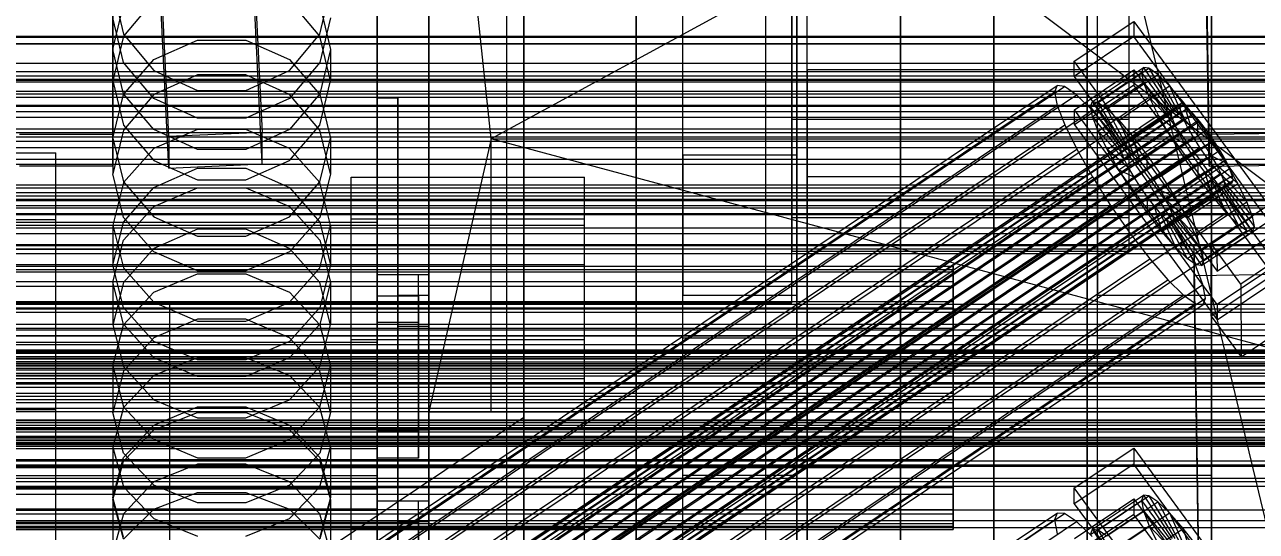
# Model space of a CAD drawing. Header units: millimetres. Extents: x -1970 to 59977, y -65068 to 6837.
# Drawn here: x 132 to 369.6, y -34494.1 to -34396.3 of the extents above; entities that cross this region are included whole.
import ezdxf

# ---------------------------------------------------------------- set-up
doc = ezdxf.new("R2010")
doc.units = ezdxf.units.MM
for name, color, linetype, lineweight in [('COTAS_O', 1, 'Continuous', 0), ('COTAS_P', 1, 'Continuous', 0), ('frontal_briquetadora', 7, 'Continuous', 0), ('frontal_C01', 7, 'Continuous', 0), ('frontal_C02', 7, 'Continuous', 0), ('frontal_C03', 7, 'Continuous', 0), ('frontal_dos-mix', 7, 'Continuous', 0), ('frontal_mezcladora', 7, 'Continuous', 0), ('frontal_secador', 7, 'Continuous', 0), ('frontal_tolva', 7, 'Continuous', 0), ('frontal_tolva-C01', 7, 'Continuous', 0)]:
    doc.layers.add(name, color=color, linetype=linetype, lineweight=lineweight)
doc.dimstyles.new('R19_100', dxfattribs={"dimtxt": 250, "dimasz": 150, "dimexe": 150, "dimexo": 80, "dimgap": 100, "dimtad": 1, "dimtih": 1, "dimtoh": 1, "dimdsep": 46, "dimcen": 0.09, "dimadec": 0, "dimazin": 0, "dimtfac": 1, "dimtdec": 4, "dimtofl": 0, "dimtmove": 0, "dimatfit": 3, "dimfxl": 1, "dimtolj": 1, "dimtzin": 0, "dimarcsym": 0})

# ---------------------------------------------------------------- blocks, each defined once
blk = doc.blocks.new('*D37')
at = {"layer": 'COTAS_P', "color": 0, "lineweight": -2, "transparency": 16777216}
for p, q in [((-1750, -35420), (-1750, -34450)), ((2600, -35420), (2600, -34450)), ((-1600, -34600), (2450, -34600))]:
    blk.add_line(p, q, dxfattribs=at)
at = {"layer": 'COTAS_P', "color": 0, "transparency": 16777216}
for points in [[(-1600, -34575), (-1600, -34625), (-1750, -34600)], [(2450, -34575), (2450, -34625), (2600, -34600)]]:
    blk.add_solid(points, dxfattribs=at)
at = {"layer": 'Defpoints', "color": 0, "transparency": 16777216}
for p in [(2600, -34600), (-1750, -35500), (2600, -35500)]:
    blk.add_point(p, dxfattribs=at)
blk = doc.blocks.new('*D39')
at = {"layer": 'COTAS_O', "color": 0, "lineweight": -2, "transparency": 16777216}
for p, q in [((-1725, -34320), (-1725, -33550)), ((1725, -34320), (1725, -33550)), ((-1575, -33700), (1575, -33700))]:
    blk.add_line(p, q, dxfattribs=at)
at = {"layer": 'COTAS_O', "color": 0, "transparency": 16777216}
for points in [[(-1575, -33675), (-1575, -33725), (-1725, -33700)], [(1575, -33675), (1575, -33725), (1725, -33700)]]:
    blk.add_solid(points, dxfattribs=at)
at = {"layer": 'Defpoints', "color": 0, "transparency": 16777216}
for p in [(1725, -33700), (-1725, -34400), (1725, -34400)]:
    blk.add_point(p, dxfattribs=at)
blk = doc.blocks.new('*D42')
at = {"layer": 'COTAS_O', "color": 0, "lineweight": -2, "transparency": 16777216}
for p, q in [((-570, -33700), (200, -33700)), ((50, -34750), (50, -33850)), ((-570, -34900), (200, -34900))]:
    blk.add_line(p, q, dxfattribs=at)
at = {"layer": 'COTAS_O', "color": 0, "transparency": 16777216}
for points in [[(25, -33850), (75, -33850), (50, -33700)], [(25, -34750), (75, -34750), (50, -34900)]]:
    blk.add_solid(points, dxfattribs=at)
at = {"layer": 'Defpoints', "color": 0, "transparency": 16777216}
for p in [(-650, -33700), (50, -33700), (-650, -34900)]:
    blk.add_point(p, dxfattribs=at)
blk = doc.blocks.new('*D43')
at = {"layer": 'COTAS_O', "color": 0, "lineweight": -2, "transparency": 16777216}
for p, q in [((-650, -34820), (-650, -34050)), ((650, -34820), (650, -34050)), ((-500, -34200), (500, -34200))]:
    blk.add_line(p, q, dxfattribs=at)
at = {"layer": 'COTAS_O', "color": 0, "transparency": 16777216}
for points in [[(-500, -34175), (-500, -34225), (-650, -34200)], [(500, -34175), (500, -34225), (650, -34200)]]:
    blk.add_solid(points, dxfattribs=at)
at = {"layer": 'Defpoints', "color": 0, "transparency": 16777216}
for p in [(650, -34200), (-650, -34900), (650, -34900)]:
    blk.add_point(p, dxfattribs=at)

msp = doc.modelspace()

# ---------------------------------------------------------------- linework, layer by layer
at = {"layer": 'frontal_briquetadora'}
for p, q in [((210, -34680), (210, -33820)), ((210, -33820), (416.55, -34680)), ((210, -34060), (210, -34490)), ((210, -34496), (210, -34060)), ((210, -34680), (210, -34260)), ((210, -34496), (210, -34260)), ((210, -34305), (210, -34471)), ((222, -34418.333), (210, -34305)), ((430, -34471), (210, -34305)), ((210, -34680), (210, -34305)), ((210, -34305), (210, -34496)), ((430, -34305), (222, -34418.333)), ((149, -34389.484), (151.08, -34398.159)), ((188.92, -34398.159), (191, -34389.484)), ((149, -34401.081), (151.08, -34392.502)), ((156.906, -34391.571), (151.08, -34398.53)), ((188.92, -34398.53), (183.094, -34391.571)), ((188.92, -34392.502), (191, -34401.081)), ((200, -34397.01), (200, -34391.516)), ((200, -34397.108), (200, -34391.61)), ((200, -34391.832), (200, -34410.648)), ((200, -34392.425), (200, -34411.23)), ((200, -34411.813), (200, -34393.018)), ((200, -34393.549), (200, -34398.115)), ((200, -34393.644), (200, -34398.214)), ((151.08, -34403.634), (149, -34394.99)), ((191, -34394.99), (188.92, -34403.634)), ((200, -34395.296), (200, -34398.924)), ((200, -34395.393), (200, -34399.023)), ((200, -34399.5), (200, -34397.01)), ((200, -34399.6), (200, -34397.108)), ((151.08, -34398.53), (149, -34407.145)), ((151.08, -34398.159), (156.907, -34405.116)), ((156.907, -34403.051), (165.327, -34399.304)), ((165.327, -34399.304), (174.673, -34399.304)), ((174.673, -34399.304), (183.093, -34403.051)), ((183.093, -34405.116), (188.92, -34398.159)), ((191, -34407.145), (188.92, -34398.53)), ((200, -34398.115), (200, -34399.65)), ((200, -34398.214), (200, -34399.75)), ((200, -34398.924), (200, -34399.5)), ((200, -34399.023), (200, -34399.6)), ((210, -34399.964), (210, -34398.226)), ((149, -34401.081), (149, -34407.145)), ((151.08, -34409.66), (149, -34401.081)), ((191, -34401.081), (188.92, -34409.66)), ((191, -34401.081), (191, -34407.145)), ((210, -34403.095), (210, -34399.964)), ((151.08, -34409.801), (156.907, -34403.051)), ((156.906, -34410.517), (151.08, -34403.634)), ((183.093, -34403.051), (188.92, -34409.801)), ((188.92, -34403.634), (183.094, -34410.517)), ((210, -34407), (210, -34403.095)), ((165.326, -34405.988), (156.906, -34409.807)), ((156.907, -34405.116), (165.327, -34408.976)), ((174.674, -34405.988), (165.326, -34405.988)), ((174.673, -34408.976), (183.093, -34405.116)), ((183.094, -34409.807), (174.674, -34405.988)), ((149, -34407.145), (151.08, -34415.689)), ((165.327, -34408.976), (174.673, -34408.976)), ((188.92, -34415.689), (191, -34407.145)), ((210, -34407), (452, -34407)), ((210, -34407), (210, -34410.905)), ((149, -34418.219), (151.08, -34409.801)), ((156.907, -34416.54), (151.08, -34409.66)), ((156.906, -34409.807), (151.08, -34416.648)), ((165.326, -34414.319), (156.906, -34410.517)), ((183.094, -34410.517), (174.674, -34414.319)), ((188.92, -34409.66), (183.093, -34416.54)), ((188.92, -34416.648), (183.094, -34409.807)), ((188.92, -34409.801), (191, -34418.219)), ((200, -34454.149), (200, -34410.477)), ((200, -34410.477), (200, -34448.619)), ((204, -34410.477), (200, -34410.477)), ((200, -34410.648), (200, -34429.115)), ((200, -34411.23), (200, -34429.686)), ((204, -34410.477), (204, -34454.149)), ((204, -34448.619), (204, -34410.477)), ((210, -34410.905), (210, -34414.036)), ((200, -34430.257), (200, -34411.813)), ((151.08, -34415.689), (156.906, -34422.488)), ((174.674, -34414.319), (165.326, -34414.319)), ((183.094, -34422.488), (188.92, -34415.689)), ((210, -34414.036), (210, -34415.774)), ((151.08, -34416.648), (149, -34425.108)), ((149, -34418.219), (149, -34425.108)), ((149, -34418.219), (151.08, -34426.637)), ((165.327, -34416.505), (156.907, -34420.17)), ((165.327, -34420.358), (156.907, -34416.54)), ((174.673, -34416.505), (165.327, -34416.505)), ((183.093, -34420.17), (174.673, -34416.505)), ((183.093, -34416.54), (174.673, -34420.358)), ((191, -34425.108), (188.92, -34416.648)), ((188.92, -34426.637), (191, -34418.219)), ((191, -34418.219), (191, -34425.108)), ((222, -34418.333), (210, -34471)), ((222, -34471), (222, -34418.333)), ((222, -34418.333), (418, -34418.333)), ((418, -34471), (222, -34418.333)), ((156.907, -34420.17), (151.08, -34426.776)), ((174.673, -34420.358), (165.327, -34420.358)), ((188.92, -34426.776), (183.093, -34420.17)), ((156.906, -34422.488), (165.326, -34426.241)), ((174.674, -34426.241), (183.094, -34422.488)), ((151.08, -34433.486), (149, -34425.108)), ((156.906, -34427.72), (165.326, -34423.972)), ((165.326, -34423.972), (174.674, -34423.972)), ((174.674, -34423.972), (183.094, -34427.72)), ((191, -34425.108), (188.92, -34433.486)), ((151.08, -34426.776), (149, -34435.012)), ((151.08, -34426.637), (156.907, -34433.388)), ((151.08, -34434.426), (156.906, -34427.72)), ((156.907, -34431.392), (165.327, -34427.785)), ((165.326, -34426.241), (174.674, -34426.241)), ((165.327, -34427.785), (174.673, -34427.785)), ((174.673, -34427.785), (183.093, -34431.392)), ((183.093, -34433.388), (188.92, -34426.637)), ((183.094, -34427.72), (188.92, -34434.426)), ((191, -34435.012), (188.92, -34426.776)), ((200, -34429.115), (200, -34447.187)), ((200, -34429.686), (200, -34447.745)), ((200, -34448.302), (200, -34430.257)), ((151.08, -34437.891), (156.907, -34431.392)), ((183.093, -34431.392), (188.92, -34437.891)), ((200, -34434.477), (-160, -34434.477)), ((149, -34442.708), (151.08, -34434.426)), ((149, -34435.012), (149, -34442.708)), ((149, -34435.012), (151.08, -34443.249)), ((156.906, -34440.145), (151.08, -34433.486)), ((156.907, -34433.388), (165.327, -34437.134)), ((174.673, -34437.134), (183.093, -34433.388)), ((188.92, -34433.486), (183.094, -34440.145)), ((188.92, -34434.426), (191, -34442.708)), ((188.92, -34443.249), (191, -34435.012)), ((191, -34435.012), (191, -34442.708)), ((200, -34478.149), (200, -34434.477)), ((200, -34439.62), (200, -34434.477)), ((165.326, -34435.765), (156.906, -34439.459)), ((174.674, -34435.765), (165.326, -34435.765)), ((165.327, -34437.134), (174.673, -34437.134)), ((183.094, -34439.459), (174.674, -34435.765)), ((-160, -34439.62), (200, -34439.62)), ((149, -34445.996), (151.08, -34437.891)), ((156.906, -34439.459), (151.08, -34446.067)), ((188.92, -34446.067), (183.094, -34439.459)), ((188.92, -34437.891), (191, -34445.996)), ((200, -34441.272), (200, -34438.696)), ((200, -34438.696), (200, -34442.962)), ((200, -34439.62), (200, -34483.291)), ((165.326, -34443.818), (156.906, -34440.145)), ((183.094, -34440.145), (174.674, -34443.818)), ((200, -34450.299), (200, -34441.272)), ((151.08, -34450.901), (149, -34442.708)), ((151.08, -34443.249), (156.907, -34449.855)), ((156.907, -34447.906), (165.327, -34444.394)), ((174.674, -34443.818), (165.326, -34443.818)), ((165.327, -34444.394), (174.673, -34444.394)), ((174.673, -34444.394), (183.093, -34447.906)), ((183.093, -34449.855), (188.92, -34443.249)), ((191, -34442.708), (188.92, -34450.901)), ((200, -34442.962), (200, -34453.421)), ((200, -34444.477), (208, -34444.477)), ((200, -34474.477), (200, -34444.477)), ((208, -34444.477), (210, -34444.477)), ((208, -34474.477), (208, -34444.477)), ((210, -34474.477), (210, -34444.477)), ((149, -34445.996), (149, -34454.221)), ((151.08, -34454.101), (149, -34445.996)), ((151.08, -34446.067), (149, -34454.221)), ((191, -34445.996), (188.92, -34454.101)), ((191, -34454.221), (188.92, -34446.067)), ((191, -34445.996), (191, -34454.221)), ((200, -34448.416), (200, -34444.991)), ((200, -34447.187), (200, -34464.816)), ((151.08, -34454.234), (156.907, -34447.906)), ((183.093, -34447.906), (188.92, -34454.234)), ((200, -34447.745), (200, -34465.36)), ((200, -34465.903), (200, -34448.302)), ((200, -34458.171), (200, -34448.416)), ((200, -34448.619), (200, -34492.29)), ((200, -34448.619), (204, -34448.619)), ((200, -34448.619), (200, -34474.822)), ((200, -34453.761), (200, -34448.619)), ((200, -34448.619), (208, -34448.619)), ((204, -34448.477), (210, -34448.477)), ((204, -34454.477), (204, -34448.477)), ((204, -34492.29), (204, -34448.619)), ((208, -34474.822), (208, -34448.619)), ((208, -34448.619), (208, -34453.761)), ((210, -34454.477), (210, -34448.477)), ((200, -34451.11), (-160, -34451.11)), ((156.906, -34457.404), (151.08, -34450.901)), ((156.907, -34449.855), (165.327, -34453.52)), ((174.673, -34453.52), (183.093, -34449.855)), ((188.92, -34450.901), (183.094, -34457.404)), ((200, -34464.401), (200, -34450.299)), ((200, -34453.453), (200, -34450.877)), ((200, -34450.877), (200, -34455.143)), ((200, -34483.291), (200, -34451.11)), ((200, -34457.538), (200, -34451.11)), ((149, -34454.221), (151.08, -34462.278)), ((149, -34462.125), (151.08, -34454.234)), ((156.907, -34460.601), (151.08, -34454.101)), ((165.326, -34453.127), (156.906, -34456.734)), ((174.674, -34453.127), (165.326, -34453.127)), ((165.327, -34453.52), (174.673, -34453.52)), ((183.094, -34456.734), (174.674, -34453.127)), ((188.92, -34454.101), (183.093, -34460.601)), ((188.92, -34462.278), (191, -34454.221)), ((188.92, -34454.234), (191, -34462.125)), ((200, -34453.421), (200, -34468.481)), ((200, -34462.48), (200, -34453.453)), ((200, -34479.964), (200, -34453.761)), ((208, -34453.761), (200, -34453.761)), ((200, -34698), (200, -34454.149)), ((200, -34454.149), (200, -34492.29)), ((204, -34454.149), (200, -34454.149)), ((204, -34454.149), (204, -34698)), ((204, -34492.29), (204, -34454.149)), ((208, -34453.761), (208, -34479.964)), ((156.906, -34456.734), (151.08, -34463.181)), ((188.92, -34463.18), (183.094, -34456.734)), ((200, -34455.143), (200, -34465.602)), ((204, -34454.477), (210, -34454.477)), ((-160, -34457.538), (200, -34457.538)), ((165.326, -34460.988), (156.906, -34457.404)), ((183.094, -34457.404), (174.674, -34460.988)), ((200, -34457.538), (200, -34489.719)), ((200, -34472.77), (200, -34458.171)), ((200, -34461.368), (-160, -34461.368)), ((165.327, -34460.596), (156.907, -34464.004)), ((165.327, -34464.208), (156.907, -34460.601)), ((174.674, -34460.988), (165.326, -34460.988)), ((174.673, -34460.596), (165.327, -34460.596)), ((183.093, -34464.004), (174.673, -34460.596)), ((183.093, -34460.601), (174.673, -34464.208)), ((200, -34489.719), (200, -34461.368)), ((200, -34463.94), (200, -34461.368)), ((149, -34462.125), (149, -34471.125)), ((149, -34462.125), (151.08, -34470.016)), ((151.08, -34463.181), (149, -34471.125)), ((151.08, -34462.278), (156.906, -34468.668)), ((183.094, -34468.668), (188.92, -34462.278)), ((188.92, -34470.016), (191, -34462.125)), ((191, -34471.125), (188.92, -34463.18)), ((191, -34462.125), (191, -34471.125)), ((200, -34476.582), (200, -34462.48)), ((-160, -34463.94), (200, -34463.94)), ((156.907, -34464.004), (151.08, -34470.145)), ((174.673, -34464.208), (165.327, -34464.208)), ((188.92, -34470.145), (183.093, -34464.004)), ((200, -34463.94), (200, -34492.29)), ((200, -34481.433), (200, -34464.401)), ((200, -34464.816), (200, -34481.959)), ((200, -34465.36), (200, -34482.486)), ((200, -34465.602), (200, -34480.662)), ((200, -34483.013), (200, -34465.903)), ((200, -34468.481), (200, -34485.849)), ((151.08, -34470.145), (149, -34477.803)), ((151.08, -34470.016), (156.907, -34476.344)), ((156.906, -34468.668), (165.326, -34472.188)), ((156.906, -34473.572), (165.326, -34470.06)), ((165.326, -34470.06), (174.674, -34470.06)), ((174.674, -34472.188), (183.094, -34468.668)), ((174.674, -34470.06), (183.094, -34473.572)), ((183.093, -34476.344), (188.92, -34470.016)), ((191, -34477.803), (188.92, -34470.145)), ((210, -34471), (222, -34471)), ((210, -34471), (430, -34471)), ((210, -34471), (210, -34680)), ((210, -34471), (210, -34496)), ((430, -34471), (222, -34471)), ((418, -34471), (222, -34471)), ((151.08, -34478.964), (149, -34471.125)), ((156.907, -34474.485), (165.327, -34471.151)), ((165.326, -34472.188), (174.674, -34472.188)), ((165.327, -34471.151), (174.673, -34471.151)), ((174.673, -34471.151), (183.093, -34474.485)), ((191, -34471.125), (188.92, -34478.964)), ((200, -34489.991), (200, -34472.77)), ((151.08, -34479.841), (156.906, -34473.572)), ((151.08, -34480.494), (156.907, -34474.485)), ((183.093, -34474.485), (188.92, -34480.494)), ((183.094, -34473.572), (188.92, -34479.841)), ((200, -34474.477), (208, -34474.477)), ((200, -34474.822), (200, -34479.964)), ((208, -34474.822), (200, -34474.822)), ((208, -34474.477), (210, -34474.477)), ((208, -34479.964), (208, -34474.822)), ((149, -34477.803), (149, -34487.557)), ((149, -34477.803), (151.08, -34485.461)), ((156.907, -34476.344), (165.327, -34479.856)), ((174.673, -34479.856), (183.093, -34476.344)), ((188.92, -34485.461), (191, -34477.803)), ((191, -34477.803), (191, -34487.557)), ((200, -34493.614), (200, -34476.582)), ((200, -34478.149), (-160, -34478.149)), ((149, -34487.557), (151.08, -34479.841)), ((149, -34487.986), (151.08, -34480.494)), ((156.906, -34485.172), (151.08, -34478.964)), ((165.327, -34479.856), (174.673, -34479.856)), ((188.92, -34478.964), (183.094, -34485.172)), ((188.92, -34479.841), (191, -34487.557)), ((188.92, -34480.494), (191, -34487.986)), ((200, -34722), (200, -34478.149)), ((200, -34483.291), (200, -34478.149)), ((208, -34479.964), (200, -34479.964)), ((-160, -34481.433), (200, -34481.433)), ((165.326, -34481.091), (156.906, -34484.534)), ((174.674, -34481.091), (165.326, -34481.091)), ((183.094, -34484.534), (174.674, -34481.091)), ((200, -34480.662), (200, -34498.03)), ((200, -34498.801), (200, -34481.433)), ((200, -34481.959), (200, -34498.57)), ((200, -34482.486), (200, -34499.08)), ((-160, -34483.291), (200, -34483.291)), ((156.906, -34484.534), (151.08, -34490.676)), ((165.326, -34488.588), (156.906, -34485.172)), ((183.094, -34485.172), (174.674, -34488.588)), ((188.92, -34490.676), (183.094, -34484.534)), ((200, -34499.589), (200, -34483.013)), ((200, -34483.291), (200, -34727.142)), ((200, -34715.652), (200, -34483.291)), ((200, -34489.719), (200, -34483.291)), ((-160, -34485.849), (200, -34485.849)), ((151.08, -34495.158), (149, -34487.557)), ((151.08, -34485.461), (156.907, -34491.602)), ((156.907, -34489.803), (165.327, -34486.586)), ((165.327, -34486.586), (174.673, -34486.586)), ((174.673, -34486.586), (183.093, -34489.803)), ((183.093, -34491.602), (188.92, -34485.461)), ((191, -34487.557), (188.92, -34495.158)), ((200, -34485.849), (200, -34502.881)), ((-160, -34489.719), (200, -34489.719)), ((-160, -34489.991), (200, -34489.991)), ((149, -34487.986), (149, -34498.23)), ((151.08, -34495.478), (149, -34487.986)), ((151.08, -34495.6), (156.907, -34489.803)), ((174.674, -34488.588), (165.326, -34488.588)), ((183.093, -34489.803), (188.92, -34495.6)), ((191, -34487.986), (188.92, -34495.478)), ((191, -34487.986), (191, -34498.23)), ((200, -34488.149), (208, -34488.149)), ((200, -34518.149), (200, -34488.149)), ((200, -34489.719), (200, -34722.08)), ((200, -34716.717), (200, -34489.719)), ((200, -34492.29), (200, -34489.719)), ((200, -34489.991), (200, -34507.212)), ((208, -34488.149), (210, -34488.149)), ((208, -34518.149), (208, -34488.149)), ((210, -34518.149), (210, -34488.149)), ((430, -34490), (210, -34490)), ((-160, -34492.29), (200, -34492.29)), ((151.08, -34490.676), (149, -34498.23)), ((156.907, -34491.602), (165.327, -34495.01)), ((174.673, -34495.01), (183.093, -34491.602)), ((191, -34498.23), (188.92, -34490.676)), ((200, -34492.29), (200, -34719.288)), ((200, -34492.29), (204, -34492.29)), ((200, -34492.29), (200, -34713.16)), ((200, -34497.432), (200, -34492.29)), ((200, -34492.29), (208, -34492.29)), ((204, -34492.149), (210, -34492.149)), ((204, -34498.149), (204, -34492.149)), ((204, -34719.288), (204, -34492.29)), ((208, -34713.16), (208, -34492.29)), ((208, -34492.29), (208, -34497.432)), ((210, -34498.149), (210, -34492.149)), ((-160, -34493.614), (200, -34493.614)), ((200, -34510.982), (200, -34493.614))]:
    msp.add_line(p, q, dxfattribs=at)
at = {"layer": 'frontal_C01'}
for p, q in [((250, -35586.788), (250, -32681.31)), ((250, -32686.07), (250, -35591.549)), ((360.514, -34417.526), (357.646, -34224.526)), ((360.514, -34423.614), (357.646, -34230.614)), ((228.298, -34554.454), (228.298, -34257.758)), ((228.298, -34263.476), (228.298, -34560.172)), ((159.83, -34417.873), (156.962, -34358.732)), ((174.943, -34357.94), (177.811, -34417.082)), ((177.811, -34423.171), (174.943, -34364.029)), ((159.83, -34423.962), (156.962, -34364.82)), ((149, -34372.135), (149, -34417.476)), ((149, -34423.564), (149, -34378.222)), ((-425, -34411.836), (425, -34411.836)), ((149, -34417.476), (131, -34417.476)), ((149, -34423.564), (149, -34417.476)), ((177.811, -34417.082), (159.83, -34417.873)), ((159.83, -34417.873), (159.83, -34423.962)), ((177.811, -34423.171), (177.811, -34417.082)), ((378.512, -34417.284), (360.514, -34417.526)), ((360.514, -34417.526), (360.514, -34423.614)), ((425, -34423.267), (-425, -34423.267)), ((159.83, -34423.962), (177.811, -34423.171)), ((360.514, -34423.614), (378.512, -34423.372)), ((131, -34423.564), (149, -34423.564)), ((425, -34427.299), (-425, -34427.299)), ((-425, -34438.729), (425, -34438.729)), ((334.501, -34485.696), (345.969, -34478.043)), ((345.969, -34478.043), (345.981, -34481.087)), ((345.969, -34478.043), (373.501, -34515.487)), ((-450, -34481.223), (450, -34481.223)), ((345.981, -34481.087), (334.513, -34488.74)), ((373.513, -34518.531), (345.981, -34481.087)), ((334.513, -34488.74), (334.501, -34485.696)), ((362.033, -34523.14), (334.501, -34485.696)), ((338.005, -34493.67), (347.835, -34487.11)), ((339.088, -34493.756), (348.918, -34487.196)), ((347.835, -34487.11), (347.47, -34488.102)), ((348.918, -34487.196), (347.835, -34487.11)), ((347.835, -34487.11), (353.378, -34495.433)), ((350.645, -34488.354), (348.918, -34487.196)), ((348.918, -34487.196), (353.892, -34495.474)), ((334.513, -34488.74), (362.045, -34526.184)), ((334.539, -34495.437), (346.008, -34487.783)), ((337.64, -34494.662), (347.47, -34488.102)), ((340.816, -34494.914), (350.645, -34488.354)), ((346.008, -34487.783), (346.02, -34490.827)), ((346.008, -34487.783), (373.539, -34525.227)), ((347.47, -34488.102), (353.205, -34495.903)), ((347.47, -34488.102), (347.847, -34490.104)), ((352.899, -34490.505), (350.645, -34488.354)), ((350.645, -34488.354), (354.71, -34496.022)), ((146.383, -34614.854), (330.692, -34491.856)), ((146.872, -34613.528), (331.181, -34490.53)), ((148.32, -34613.643), (332.629, -34490.645)), ((150.629, -34615.191), (334.938, -34492.193)), ((331.181, -34490.53), (330.692, -34491.856)), ((330.692, -34491.856), (331.197, -34494.532)), ((332.629, -34490.645), (331.181, -34490.53)), ((334.938, -34492.193), (332.629, -34490.645)), ((346.02, -34490.827), (334.551, -34498.48)), ((337.95, -34495.068), (334.938, -34492.193)), ((338.017, -34496.664), (347.847, -34490.104)), ((343.069, -34497.064), (352.899, -34490.505)), ((373.551, -34528.271), (346.02, -34490.827)), ((347.847, -34490.104), (353.384, -34496.851)), ((347.847, -34490.104), (348.941, -34492.979)), ((355.525, -34493.501), (352.899, -34490.505)), ((352.899, -34490.505), (355.777, -34497.041)), ((450, -34493.398), (-450, -34493.398)), ((337.64, -34494.662), (338.005, -34493.67)), ((343.549, -34501.993), (338.005, -34493.67)), ((338.005, -34493.67), (339.088, -34493.756)), ((344.062, -34502.034), (339.088, -34493.756)), ((339.088, -34493.756), (340.816, -34494.914)), ((339.111, -34499.539), (348.941, -34492.979)), ((345.695, -34500.061), (355.525, -34493.501)), ((348.941, -34492.979), (353.902, -34498.213)), ((348.941, -34492.979), (350.678, -34496.533)), ((358.345, -34497.14), (355.525, -34493.501)), ((355.525, -34493.501), (357.021, -34498.46))]:
    msp.add_line(p, q, dxfattribs=at)
at = {"layer": 'frontal_C02'}
for p, q in [((250, -35767.535), (250, -32976.99)), ((250, -32981.769), (250, -35772.314)), ((228.298, -34472.116), (228.298, -34187.295)), ((228.298, -34193.036), (228.298, -34477.858)), ((334.501, -34403.366), (345.969, -34395.683)), ((345.969, -34395.683), (345.981, -34398.606)), ((345.969, -34395.683), (373.501, -34433.276)), ((345.981, -34398.606), (334.513, -34406.289)), ((373.513, -34436.198), (345.981, -34398.606)), ((334.513, -34406.289), (334.501, -34403.366)), ((362.033, -34440.959), (334.501, -34403.366)), ((334.513, -34406.289), (362.045, -34443.882)), ((334.539, -34412.719), (346.008, -34405.035)), ((337.64, -34412.088), (347.47, -34405.502)), ((338.005, -34411.158), (347.835, -34404.572)), ((339.088, -34411.305), (348.918, -34404.719)), ((340.816, -34412.52), (350.645, -34405.934)), ((346.008, -34405.035), (346.02, -34407.958)), ((346.008, -34405.035), (373.539, -34442.628)), ((347.835, -34404.572), (347.47, -34405.502)), ((347.47, -34405.502), (353.205, -34413.334)), ((347.47, -34405.502), (347.847, -34407.446)), ((348.918, -34404.719), (347.835, -34404.572)), ((347.835, -34404.572), (353.378, -34412.893)), ((350.645, -34405.934), (348.918, -34404.719)), ((348.918, -34404.719), (353.892, -34412.963)), ((352.899, -34408.133), (350.645, -34405.934)), ((350.645, -34405.934), (354.71, -34413.538)), ((146.872, -34531.511), (331.181, -34408.027)), ((148.32, -34531.708), (332.629, -34408.224)), ((331.181, -34408.027), (330.692, -34409.271)), ((332.629, -34408.224), (331.181, -34408.027)), ((334.938, -34409.848), (332.629, -34408.224)), ((346.02, -34407.958), (334.551, -34415.641)), ((338.017, -34414.032), (347.847, -34407.446)), ((343.069, -34414.719), (352.899, -34408.133)), ((373.551, -34445.551), (346.02, -34407.958)), ((347.847, -34407.446), (353.384, -34414.255)), ((347.847, -34407.446), (348.941, -34410.272)), ((355.525, -34411.167), (352.899, -34408.133)), ((352.899, -34408.133), (355.777, -34414.58)), ((146.383, -34532.755), (330.692, -34409.271)), ((150.629, -34533.332), (334.938, -34409.848)), ((330.692, -34409.271), (331.197, -34411.87)), ((337.95, -34412.788), (334.938, -34409.848)), ((337.64, -34412.088), (338.005, -34411.158)), ((343.549, -34419.479), (338.005, -34411.158)), ((338.005, -34411.158), (339.088, -34411.305)), ((344.062, -34419.549), (339.088, -34411.305)), ((339.088, -34411.305), (340.816, -34412.52)), ((339.111, -34416.858), (348.941, -34410.272)), ((345.695, -34417.753), (355.525, -34411.167)), ((348.941, -34410.272), (353.902, -34415.593)), ((348.941, -34410.272), (350.678, -34413.787)), ((358.345, -34414.83), (355.525, -34411.167)), ((355.525, -34411.167), (357.021, -34416.017)), ((141.045, -34555.478), (354.844, -34412.236)), ((141.218, -34555.037), (355.017, -34411.796)), ((141.224, -34556.399), (355.022, -34413.157)), ((141.731, -34555.107), (355.53, -34411.865)), ((142.549, -34555.682), (356.348, -34412.441)), ((143.617, -34556.724), (357.415, -34413.483)), ((146.887, -34535.354), (331.197, -34411.87)), ((153.641, -34536.272), (337.95, -34412.788)), ((331.197, -34411.87), (332.659, -34415.648)), ((334.551, -34415.641), (334.539, -34412.719)), ((362.071, -34450.312), (334.539, -34412.719)), ((343.376, -34419.92), (337.64, -34412.088)), ((338.017, -34414.032), (337.64, -34412.088)), ((341.461, -34416.844), (337.95, -34412.788)), ((344.88, -34420.124), (340.816, -34412.52)), ((340.816, -34412.52), (343.069, -34414.719)), ((340.848, -34420.373), (350.678, -34413.787)), ((353.205, -34413.334), (343.376, -34419.92)), ((353.378, -34412.893), (343.549, -34419.479)), ((353.892, -34412.963), (344.062, -34419.549)), ((354.71, -34413.538), (344.88, -34420.124)), ((350.678, -34413.787), (354.725, -34417.258)), ((350.678, -34413.787), (352.938, -34417.751)), ((353.205, -34413.334), (353.378, -34412.893)), ((353.384, -34414.255), (353.205, -34413.334)), ((353.378, -34412.893), (353.892, -34412.963)), ((353.892, -34412.963), (354.71, -34413.538)), ((354.71, -34413.538), (355.777, -34414.58)), ((355.017, -34411.796), (354.844, -34412.236)), ((354.844, -34412.236), (355.022, -34413.157)), ((355.53, -34411.865), (355.017, -34411.796)), ((355.022, -34413.157), (355.541, -34414.496)), ((356.348, -34412.441), (355.53, -34411.865)), ((357.415, -34413.483), (356.348, -34412.441)), ((358.659, -34414.92), (357.415, -34413.483)), ((141.742, -34557.737), (355.541, -34414.496)), ((142.565, -34559.402), (356.363, -34416.161)), ((144.861, -34558.161), (358.659, -34414.92)), ((148.35, -34539.132), (332.659, -34415.648)), ((332.659, -34415.648), (334.981, -34420.346)), ((334.551, -34415.641), (362.083, -34453.234)), ((343.554, -34420.841), (338.017, -34414.032)), ((339.111, -34416.858), (338.017, -34414.032)), ((345.947, -34421.166), (343.069, -34414.719)), ((343.069, -34414.719), (345.695, -34417.753)), ((353.384, -34414.255), (343.554, -34420.841)), ((353.902, -34415.593), (344.073, -34422.179)), ((355.777, -34414.58), (345.947, -34421.166)), ((357.021, -34416.017), (347.191, -34422.603)), ((358.345, -34414.83), (348.515, -34421.415)), ((353.902, -34415.593), (353.384, -34414.255)), ((354.725, -34417.258), (353.902, -34415.593)), ((355.541, -34414.496), (356.363, -34416.161)), ((355.777, -34414.58), (357.021, -34416.017)), ((356.363, -34416.161), (357.434, -34418.039)), ((357.021, -34416.017), (358.357, -34417.752)), ((358.357, -34417.752), (358.345, -34414.83)), ((361.166, -34418.87), (358.345, -34414.83)), ((359.995, -34416.655), (358.659, -34414.92)), ((143.635, -34561.28), (357.434, -34418.039)), ((359.995, -34416.655), (146.196, -34559.896)), ((147.533, -34561.81), (361.332, -34418.568)), ((157.152, -34540.328), (341.461, -34416.844)), ((344.073, -34422.179), (339.111, -34416.858)), ((340.848, -34420.373), (339.111, -34416.858)), ((345.231, -34421.74), (341.461, -34416.844)), ((343.108, -34424.337), (352.938, -34417.751)), ((354.725, -34417.258), (344.895, -34423.844)), ((347.191, -34422.603), (345.695, -34417.753)), ((345.695, -34417.753), (348.515, -34421.415)), ((348.527, -34424.338), (358.357, -34417.752)), ((352.938, -34417.751), (355.796, -34419.136)), ((352.938, -34417.751), (355.569, -34421.895)), ((355.796, -34419.136), (354.725, -34417.258)), ((357.434, -34418.039), (358.68, -34420.001)), ((358.357, -34417.752), (359.693, -34419.666)), ((361.332, -34418.568), (359.995, -34416.655)), ((362.578, -34420.531), (361.332, -34418.568)), ((144.881, -34563.243), (358.68, -34420.001)), ((148.779, -34563.773), (362.578, -34420.531)), ((150.672, -34543.83), (334.981, -34420.346)), ((334.981, -34420.346), (338.003, -34425.646)), ((344.895, -34423.844), (340.848, -34420.373)), ((343.108, -34424.337), (340.848, -34420.373)), ((343.549, -34419.479), (343.376, -34419.92)), ((343.376, -34419.92), (343.554, -34420.841)), ((344.062, -34419.549), (343.549, -34419.479)), ((343.554, -34420.841), (344.073, -34422.179)), ((344.88, -34420.124), (344.062, -34419.549)), ((345.947, -34421.166), (344.88, -34420.124)), ((355.796, -34419.136), (345.966, -34425.722)), ((357.042, -34421.099), (347.212, -34427.685)), ((359.693, -34419.666), (349.863, -34426.252)), ((351.336, -34425.456), (361.166, -34418.87)), ((355.569, -34421.895), (357.042, -34421.099)), ((357.042, -34421.099), (355.796, -34419.136)), ((358.378, -34423.013), (357.042, -34421.099)), ((358.68, -34420.001), (360.017, -34421.915)), ((361.166, -34418.87), (359.693, -34419.666)), ((359.693, -34419.666), (360.939, -34421.629)), ((363.797, -34423.014), (361.166, -34418.87)), ((363.648, -34422.409), (362.578, -34420.531)), ((146.218, -34565.157), (360.017, -34421.915)), ((149.85, -34565.651), (363.648, -34422.409)), ((345.231, -34421.74), (160.922, -34545.224)), ((344.073, -34422.179), (344.895, -34423.844)), ((349.002, -34427.142), (345.231, -34421.74)), ((345.739, -34428.481), (355.569, -34421.895)), ((347.191, -34422.603), (345.947, -34421.166)), ((348.527, -34424.338), (347.191, -34422.603)), ((348.515, -34421.415), (348.527, -34424.338)), ((348.515, -34421.415), (351.336, -34425.456)), ((358.378, -34423.013), (348.548, -34429.599)), ((360.939, -34421.629), (351.109, -34428.215)), ((353.967, -34429.6), (363.797, -34423.014)), ((355.569, -34421.895), (358.39, -34425.936)), ((358.39, -34425.936), (358.378, -34423.013)), ((359.714, -34424.748), (358.378, -34423.013)), ((360.017, -34421.915), (361.352, -34423.65)), ((363.797, -34423.014), (360.939, -34421.629)), ((360.939, -34421.629), (362.01, -34423.507)), ((364.471, -34424.074), (363.648, -34422.409)), ((366.057, -34426.978), (363.797, -34423.014)), ((147.554, -34566.891), (361.352, -34423.65)), ((148.798, -34568.329), (362.596, -34425.087)), ((150.672, -34567.315), (364.471, -34424.074)), ((151.191, -34568.654), (364.989, -34425.413)), ((153.694, -34549.13), (338.003, -34425.646)), ((338.003, -34425.646), (341.52, -34431.186)), ((345.966, -34425.722), (343.108, -34424.337)), ((345.739, -34428.481), (343.108, -34424.337)), ((344.895, -34423.844), (345.966, -34425.722)), ((345.966, -34425.722), (347.212, -34427.685)), ((349.863, -34426.252), (348.527, -34424.338)), ((349.863, -34426.252), (351.336, -34425.456)), ((359.714, -34424.748), (349.884, -34431.333)), ((351.336, -34425.456), (353.967, -34429.6)), ((362.01, -34423.507), (352.18, -34430.093)), ((362.833, -34425.172), (353.003, -34431.757)), ((361.21, -34429.598), (359.714, -34424.748)), ((360.958, -34426.185), (359.714, -34424.748)), ((361.352, -34423.65), (362.596, -34425.087)), ((366.057, -34426.978), (362.01, -34423.507)), ((362.01, -34423.507), (362.833, -34425.172)), ((362.596, -34425.087), (363.664, -34426.129)), ((367.794, -34430.493), (362.833, -34425.172)), ((362.833, -34425.172), (363.351, -34426.51)), ((364.989, -34425.413), (364.471, -34424.074)), ((365.168, -34426.334), (364.989, -34425.413)), ((149.865, -34569.37), (363.664, -34426.129)), ((150.683, -34569.946), (364.482, -34426.704)), ((151.196, -34570.016), (364.995, -34426.774)), ((151.369, -34569.575), (365.168, -34426.334)), ((164.693, -34550.626), (349.002, -34427.142)), ((347.212, -34427.685), (345.739, -34428.481)), ((347.212, -34427.685), (348.548, -34429.599)), ((348.56, -34432.521), (358.39, -34425.936)), ((352.519, -34432.681), (349.002, -34427.142)), ((351.109, -34428.215), (349.863, -34426.252)), ((352.18, -34430.093), (351.109, -34428.215)), ((351.109, -34428.215), (353.967, -34429.6)), ((360.958, -34426.185), (351.128, -34432.771)), ((362.025, -34427.227), (352.196, -34433.812)), ((362.843, -34427.802), (353.014, -34434.388)), ((363.351, -34426.51), (353.521, -34433.096)), ((363.357, -34427.872), (353.527, -34434.458)), ((363.53, -34427.431), (353.7, -34434.017)), ((356.228, -34433.564), (366.057, -34426.978)), ((358.39, -34425.936), (361.21, -34429.598)), ((363.836, -34432.632), (360.958, -34426.185)), ((362.025, -34427.227), (360.958, -34426.185)), ((366.09, -34434.831), (362.025, -34427.227)), ((362.843, -34427.802), (362.025, -34427.227)), ((367.817, -34436.046), (362.843, -34427.802)), ((363.357, -34427.872), (362.843, -34427.802)), ((368.888, -34433.319), (363.351, -34426.51)), ((363.351, -34426.51), (363.53, -34427.431)), ((363.53, -34427.431), (363.357, -34427.872)), ((368.9, -34436.193), (363.357, -34427.872)), ((369.265, -34435.263), (363.53, -34427.431)), ((363.664, -34426.129), (364.482, -34426.704)), ((364.482, -34426.704), (364.995, -34426.774)), ((364.995, -34426.774), (365.168, -34426.334)), ((367.794, -34430.493), (366.057, -34426.978)), ((348.56, -34432.521), (345.739, -34428.481)), ((348.548, -34429.599), (348.56, -34432.521)), ((348.548, -34429.599), (349.884, -34431.333)), ((351.38, -34436.184), (361.21, -34429.598)), ((353.003, -34431.757), (352.18, -34430.093)), ((352.18, -34430.093), (356.228, -34433.564)), ((353.967, -34429.6), (356.228, -34433.564)), ((357.964, -34437.079), (367.794, -34430.493)), ((361.21, -34429.598), (363.836, -34432.632)), ((368.888, -34433.319), (367.794, -34430.493)), ((157.211, -34554.67), (341.52, -34431.186)), ((168.21, -34556.165), (352.519, -34432.681)), ((341.52, -34431.186), (345.291, -34436.587)), ((351.38, -34436.184), (348.56, -34432.521)), ((349.884, -34431.333), (351.38, -34436.184)), ((349.884, -34431.333), (351.128, -34432.771)), ((351.128, -34432.771), (354.006, -34439.218)), ((351.128, -34432.771), (352.196, -34433.812)), ((355.541, -34437.981), (352.519, -34432.681)), ((353.521, -34433.096), (353.003, -34431.757)), ((353.003, -34431.757), (357.964, -34437.079)), ((354.006, -34439.218), (363.836, -34432.632)), ((360.882, -34438.516), (372.35, -34430.833)), ((363.836, -34432.632), (366.09, -34434.831)), ((352.196, -34433.812), (356.26, -34441.417)), ((352.196, -34433.812), (353.014, -34434.388)), ((353.014, -34434.388), (357.987, -34442.632)), ((353.014, -34434.388), (353.527, -34434.458)), ((353.7, -34434.017), (353.521, -34433.096)), ((353.521, -34433.096), (359.058, -34439.905)), ((353.527, -34434.458), (353.7, -34434.017)), ((353.527, -34434.458), (359.07, -34442.779)), ((353.7, -34434.017), (359.436, -34441.849)), ((356.228, -34433.564), (357.964, -34437.079)), ((356.26, -34441.417), (366.09, -34434.831)), ((359.058, -34439.905), (368.888, -34433.319)), ((359.436, -34441.849), (369.265, -34435.263)), ((373.501, -34433.276), (362.033, -34440.959)), ((366.09, -34434.831), (367.817, -34436.046)), ((369.265, -34435.263), (368.888, -34433.319)), ((368.9, -34436.193), (369.265, -34435.263)), ((160.982, -34560.071), (345.291, -34436.587)), ((345.291, -34436.587), (349.061, -34441.483)), ((354.006, -34439.218), (351.38, -34436.184)), ((357.964, -34437.079), (359.058, -34439.905)), ((357.987, -34442.632), (367.817, -34436.046)), ((359.07, -34442.779), (368.9, -34436.193)), ((362.045, -34443.882), (373.513, -34436.198)), ((367.817, -34436.046), (368.9, -34436.193)), ((171.232, -34561.465), (355.541, -34437.981)), ((356.26, -34441.417), (354.006, -34439.218)), ((357.863, -34442.68), (355.541, -34437.981)), ((357.646, -34438.888), (375.644, -34438.644)), ((357.646, -34444.733), (357.646, -34438.888)), ((360.514, -34632.655), (357.646, -34438.888)), ((359.058, -34439.905), (359.436, -34441.849)), ((360.939, -34452.545), (360.882, -34438.516)), ((366.618, -34446.348), (360.882, -34438.516)), ((378.086, -34438.664), (366.618, -34446.348)), ((164.752, -34564.967), (349.061, -34441.483)), ((349.061, -34441.483), (352.572, -34445.539)), ((357.987, -34442.632), (356.26, -34441.417)), ((359.436, -34441.849), (359.07, -34442.779)), ((362.033, -34440.959), (362.045, -34443.882)), ((-311.15, -34442.907), (311.15, -34442.907)), ((-311.15, -34443.543), (311.15, -34443.543)), ((-311.15, -34444), (311.15, -34444)), ((173.554, -34566.164), (357.863, -34442.68)), ((311.15, -34443.543), (311.15, -34442.907)), ((311.15, -34442.907), (311.15, -34444)), ((311.15, -34445.866), (311.15, -34443.543)), ((311.15, -34444), (311.15, -34446.749)), ((375.644, -34444.49), (357.646, -34444.733)), ((360.514, -34638.5), (357.646, -34444.733)), ((359.326, -34446.457), (357.863, -34442.68)), ((359.07, -34442.779), (357.987, -34442.632)), ((372.408, -34444.861), (360.939, -34452.545)), ((373.539, -34442.628), (362.071, -34450.312)), ((-311.15, -34445.866), (311.15, -34445.866)), ((-311.15, -34446.749), (311.15, -34446.749)), ((168.263, -34569.023), (352.572, -34445.539)), ((175.016, -34569.941), (359.326, -34446.457)), ((311.15, -34449.717), (311.15, -34445.866)), ((311.15, -34446.749), (311.15, -34450.966)), ((352.572, -34445.539), (355.584, -34448.479)), ((359.83, -34449.057), (359.326, -34446.457)), ((362.083, -34453.234), (373.551, -34445.551)), ((366.618, -34446.348), (366.675, -34460.377)), ((171.275, -34571.963), (355.584, -34448.479)), ((175.521, -34572.541), (359.83, -34449.057)), ((355.584, -34448.479), (357.893, -34450.103)), ((359.341, -34450.3), (359.83, -34449.057)), ((-311.15, -34449.717), (311.15, -34449.717)), ((-311.15, -34450.966), (311.15, -34450.966)), ((173.584, -34573.587), (357.893, -34450.103)), ((175.032, -34573.784), (359.341, -34450.3)), ((311.15, -34454.834), (311.15, -34449.717)), ((311.15, -34450.966), (311.15, -34456.364)), ((357.893, -34450.103), (359.341, -34450.3)), ((362.071, -34450.312), (362.083, -34453.234)), ((360.939, -34452.545), (366.675, -34460.377)), ((366.675, -34460.377), (378.143, -34452.693)), ((-311.15, -34454.834), (311.15, -34454.834)), ((-311.15, -34456.364), (311.15, -34456.364)), ((311.15, -34460.868), (311.15, -34454.834)), ((311.15, -34456.364), (311.15, -34462.575)), ((-440, -34459.297), (440, -34459.297)), ((-440, -34459.522), (440, -34459.522)), ((-440, -34459.684), (440, -34459.684)), ((-440, -34460.345), (440, -34460.345)), ((-440, -34460.658), (440, -34460.658)), ((311.15, -34460.868), (-311.15, -34460.868)), ((311.15, -34467.408), (311.15, -34460.868)), ((-440, -34461.71), (440, -34461.71)), ((-440, -34462.153), (440, -34462.153)), ((-440, -34463.523), (440, -34463.523)), ((-311.15, -34462.575), (311.15, -34462.575)), ((311.15, -34462.575), (311.15, -34469.175)), ((-440, -34464.065), (440, -34464.065)), ((440, -34465.661), (-440, -34465.661)), ((-440, -34466.266), (440, -34466.266)), ((-440, -34467.978), (440, -34467.978)), ((-440, -34468.604), (440, -34468.604)), ((-311.15, -34467.408), (311.15, -34467.408)), ((311.15, -34474.008), (311.15, -34467.408)), ((-440, -34470.317), (440, -34470.317)), ((-440, -34470.922), (440, -34470.922)), ((-311.15, -34469.175), (311.15, -34469.175)), ((311.15, -34469.175), (311.15, -34475.715)), ((-440, -34472.517), (440, -34472.517)), ((-440, -34473.06), (440, -34473.06)), ((228.298, -34472.116), (130, -34537.975)), ((228.298, -34756.938), (228.298, -34472.116)), ((228.298, -34472.116), (228.298, -34477.858)), ((-440, -34474.43), (440, -34474.43)), ((-440, -34474.873), (440, -34474.873)), ((-311.15, -34474.008), (311.15, -34474.008)), ((-311.15, -34475.715), (311.15, -34475.715)), ((311.15, -34480.218), (311.15, -34474.008)), ((311.15, -34475.715), (311.15, -34481.749)), ((-440, -34475.924), (440, -34475.924)), ((-440, -34476.237), (440, -34476.237)), ((-440, -34476.898), (440, -34476.898)), ((-440, -34477.06), (440, -34477.06)), ((-440, -34477.286), (440, -34477.286)), ((130, -34543.716), (228.298, -34477.858)), ((228.298, -34477.858), (228.298, -34762.679)), ((-311.15, -34480.218), (311.15, -34480.218)), ((311.15, -34485.616), (311.15, -34480.218)), ((-311.15, -34481.749), (311.15, -34481.749)), ((311.15, -34481.749), (311.15, -34486.866)), ((-311.15, -34485.616), (311.15, -34485.616)), ((-311.15, -34486.866), (311.15, -34486.866)), ((311.15, -34489.833), (311.15, -34485.616)), ((311.15, -34486.866), (311.15, -34490.717)), ((-311.15, -34489.833), (311.15, -34489.833)), ((311.15, -34492.582), (311.15, -34489.833)), ((-311.15, -34490.717), (311.15, -34490.717)), ((311.15, -34490.717), (311.15, -34493.04)), ((-311.15, -34492.582), (311.15, -34492.582)), ((-311.15, -34493.04), (311.15, -34493.04)), ((-311.15, -34493.676), (311.15, -34493.676)), ((311.15, -34493.676), (311.15, -34492.582)), ((311.15, -34493.04), (311.15, -34493.676))]:
    msp.add_line(p, q, dxfattribs=at)
at = {"layer": 'frontal_C03'}
for p, q in [((1530, -34398.773), (-1530, -34398.773)), ((1530, -34403.773), (-1530, -34403.773)), ((1250, -34405.381), (-1250, -34405.381)), ((1250, -34406.262), (-1250, -34406.262)), ((1500, -34407.104), (-1500, -34407.104)), ((1500, -34407.389), (-1500, -34407.389)), ((1250, -34406.915), (-1250, -34406.915)), ((1250, -34409.223), (-1250, -34409.223)), ((-1250, -34410.28), (1250, -34410.28)), ((1250, -34413.132), (-1250, -34413.132)), ((1250, -34414.19), (-1250, -34414.19)), ((1250, -34416.497), (-1250, -34416.497)), ((1250, -34417.151), (-1250, -34417.151)), ((1250, -34418.032), (-1250, -34418.032)), ((-1500, -34418.797), (1500, -34418.797)), ((-1500, -34422.245), (1500, -34422.245)), ((1250, -34427.838), (-1250, -34427.838)), ((1250, -34428.72), (-1250, -34428.72)), ((1250, -34429.373), (-1250, -34429.373)), ((1500, -34431.228), (-1500, -34431.228)), ((1250, -34431.68), (-1250, -34431.68)), ((-1250, -34432.738), (1250, -34432.738)), ((1250, -34435.59), (-1250, -34435.59)), ((1250, -34436.647), (-1250, -34436.647)), ((1250, -34438.955), (-1250, -34438.955)), ((1250, -34439.608), (-1250, -34439.608)), ((1250, -34440.49), (-1250, -34440.49)), ((1250, -34450.296), (-1250, -34450.296)), ((1250, -34451.177), (-1250, -34451.177)), ((1250, -34451.831), (-1250, -34451.831)), ((1250, -34454.138), (-1250, -34454.138)), ((1500, -34456.351), (-1500, -34456.351)), ((-1250, -34455.195), (1250, -34455.195)), ((1250, -34458.048), (-1250, -34458.048)), ((1250, -34459.105), (-1250, -34459.105)), ((1250, -34461.412), (-1250, -34461.412)), ((1250, -34462.066), (-1250, -34462.066)), ((1250, -34462.947), (-1250, -34462.947)), ((-1500, -34465.334), (1500, -34465.334)), ((1250, -34472.754), (-1250, -34472.754)), ((1250, -34473.635), (-1250, -34473.635)), ((1250, -34474.288), (-1250, -34474.288)), ((1250, -34476.596), (-1250, -34476.596)), ((-1250, -34477.653), (1250, -34477.653)), ((1250, -34480.505), (-1250, -34480.505)), ((1250, -34481.563), (-1250, -34481.563)), ((1250, -34483.87), (-1250, -34483.87)), ((1250, -34484.523), (-1250, -34484.523)), ((1250, -34485.405), (-1250, -34485.405))]:
    msp.add_line(p, q, dxfattribs=at)
at = {"layer": 'frontal_dos-mix'}
for p, q in [((225, -35980), (225, -33282.5)), ((275, -35980), (275, -33282.5))]:
    msp.add_line(p, q, dxfattribs=at)
at = {"layer": 'frontal_mezcladora'}
for p, q in [((280, -34450), (280, -34020)), ((259, -34456.719), (259, -34036.719)), ((281, -34036.719), (281, -34456.719)), ((339, -34456.719), (339, -34036.719)), ((361, -34036.719), (361, -34456.719)), ((259, -34483.281), (259, -34063.281)), ((281, -34483.281), (281, -34063.281)), ((339, -34483.281), (339, -34063.281)), ((361, -34483.281), (361, -34063.281)), ((283, -34509.163), (283, -34076.07)), ((301, -34076.07), (301, -34509.163)), ((319, -34076.07), (319, -34509.163)), ((337, -34076.07), (337, -34509.163)), ((283, -34526.414), (283, -34093.321)), ((301, -34526.414), (301, -34093.321)), ((319, -34526.414), (319, -34093.321)), ((337, -34526.414), (337, -34093.321)), ((280, -34384.35), (280, -34414.545)), ((345, -34384.35), (345, -34414.545)), ((283, -34405.016), (283, -34425.593)), ((301, -34405.016), (283, -34405.016)), ((283, -34651.923), (283, -34405.016)), ((301, -34425.593), (301, -34405.016)), ((301, -34405.016), (301, -34651.923)), ((319, -34405.016), (301, -34405.016)), ((319, -34425.593), (319, -34405.016)), ((319, -34405.016), (319, -34651.923)), ((337, -34405.016), (319, -34405.016)), ((337, -34425.593), (337, -34405.016)), ((337, -34405.016), (337, -34651.923)), ((280, -34414.545), (280, -34433.526)), ((280, -34414.545), (345, -34414.545)), ((345, -34414.545), (345, -34433.526)), ((130, -34421.05), (138, -34421.05)), ((138, -34433.911), (138, -34421.05)), ((281, -34421.488), (259, -34421.488)), ((259, -34421.488), (259, -34448.512)), ((259, -34691.488), (259, -34421.488)), ((281, -34448.512), (281, -34421.488)), ((281, -34421.488), (281, -34691.488)), ((361, -34421.488), (339, -34421.488)), ((339, -34421.488), (339, -34448.512)), ((339, -34691.488), (339, -34421.488)), ((361, -34448.512), (361, -34421.488)), ((361, -34421.488), (361, -34691.488)), ((195, -34433.741), (195, -34425.7)), ((195, -34425.7), (240, -34425.7)), ((240, -34433.741), (240, -34425.7)), ((283, -34425.593), (301, -34425.593)), ((283, -34425.593), (283, -34672.5)), ((301, -34425.593), (301, -34672.5)), ((301, -34425.593), (319, -34425.593)), ((319, -34425.593), (319, -34672.5)), ((319, -34425.593), (337, -34425.593)), ((337, -34425.593), (337, -34672.5)), ((-420, -34435), (240, -34435)), ((130, -34433.911), (138, -34433.911)), ((138, -34470.534), (138, -34433.911)), ((195, -34457.079), (195, -34433.741)), ((195, -34433.741), (240, -34433.741)), ((240, -34457.079), (240, -34433.741)), ((240, -34442.586), (240, -34435)), ((280, -34433.526), (280, -34440)), ((280, -34433.526), (345, -34433.526)), ((345, -34433.526), (345, -34440)), ((280, -34440), (345, -34440)), ((-420, -34442.586), (240, -34442.586)), ((240, -34464.602), (240, -34442.586)), ((259, -34448.512), (281, -34448.512)), ((259, -34718.512), (259, -34448.512)), ((281, -34718.512), (281, -34448.512)), ((339, -34448.512), (361, -34448.512)), ((339, -34718.512), (339, -34448.512)), ((361, -34718.512), (361, -34448.512)), ((-280, -34450), (280, -34450)), ((160, -34450), (240, -34450)), ((160, -34535), (160, -34450)), ((240, -34535), (240, -34450)), ((259, -34483.281), (259, -34456.719)), ((259, -34456.719), (281, -34456.719)), ((281, -34456.719), (281, -34483.281)), ((339, -34483.281), (339, -34456.719)), ((339, -34456.719), (361, -34456.719)), ((361, -34456.719), (361, -34483.281)), ((195, -34493.427), (195, -34457.079)), ((195, -34457.079), (240, -34457.079)), ((240, -34493.427), (240, -34457.079)), ((-420, -34464.602), (240, -34464.602)), ((240, -34498.893), (240, -34464.602)), ((130, -34470.534), (138, -34470.534)), ((138, -34525.346), (138, -34470.534)), ((281, -34483.281), (259, -34483.281)), ((361, -34483.281), (339, -34483.281)), ((195, -34539.229), (195, -34493.427)), ((195, -34493.427), (240, -34493.427)), ((240, -34539.229), (240, -34493.427))]:
    msp.add_line(p, q, dxfattribs=at)
at = {"layer": 'frontal_secador'}
for p, q in [((1250, -34409.715), (-1250, -34409.715)), ((1250, -34422.349), (-1250, -34422.349)), ((1250, -34430.291), (-1250, -34430.291)), ((1250, -34433), (-1250, -34433))]:
    msp.add_line(p, q, dxfattribs=at)
at = {"layer": 'frontal_tolva'}
for p, q in [((-670, -34400), (670, -34400)), ((600, -34400), (-600, -34400)), ((-600, -34406.849), (600, -34406.849)), ((-670, -34412), (670, -34412)), ((-660, -34420), (660, -34420)), ((-660, -34430), (660, -34430)), ((-1821.5, -34492), (1821.5, -34492))]:
    msp.add_line(p, q, dxfattribs=at)
at = {"layer": 'frontal_tolva-C01'}
for p, q in [((-600, -34398.55), (600, -34398.55)), ((600, -34398.74), (-600, -34398.74)), ((600, -34400), (-600, -34400))]:
    msp.add_line(p, q, dxfattribs=at)

# ---------------------------------------------------------------- dimensions: what is measured, and where the dimension line sits
at = {"layer": 'COTAS_O'}
for p1, p2, distance, picture, middle in [((-1725, -34400), (1725, -34400), 700, '*D39', (0, -33700)), ((-650, -34900), (-650, -33700), -700, '*D42', (50, -34300)), ((-650, -34900), (650, -34900), 700, '*D43', (0, -34200))]:
    dim = msp.add_aligned_dim(p1=p1, p2=p2, distance=distance, text='<> O', dimstyle='R19_100', dxfattribs=at)
    dim.commit()
    dim.dimension.update_dxf_attribs({"geometry": picture, "text_midpoint": middle})
at = {"layer": 'COTAS_P'}
dim = msp.add_aligned_dim(p1=(-1750, -35500), p2=(2600, -35500), distance=900, text='<> P', dimstyle='R19_100', dxfattribs=at)
dim.commit()
dim.dimension.update_dxf_attribs({"geometry": '*D37', "text_midpoint": (425, -34600)})

doc.saveas('drawing.dxf')
